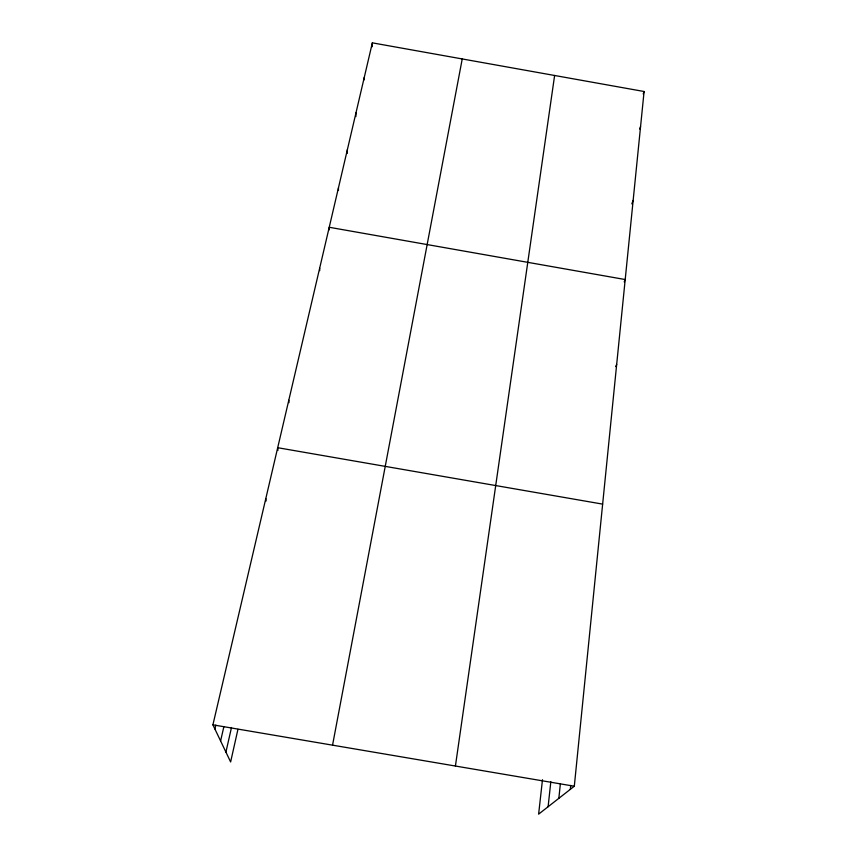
<?xml version="1.0" encoding="UTF-8"?>
<svg xmlns="http://www.w3.org/2000/svg" width="857" height="857" viewBox="0 0 857 857"><rect width="100%" height="100%" fill="white"/><g stroke="black" fill="none" stroke-linecap="round" stroke-linejoin="round"><path stroke-width="1.29" d="M338.44 190.458L338.461 187.822M347.299 153.339L347.364 149.707M355.88 116.606L355.976 112.888M364.204 79.83L364.3 77.291M372.184 46.749L372.345 42.85L644.089 91.506L574.308 786.233L538.625 814.15L542.481 779.72M570.323 789.361L570.719 785.419M558.839 798.338L560.36 783.909M548.105 806.737L550.826 781.755M455.421 766.04L554.618 75.48M332.548 745.162L462.234 58.94M237.946 729.328L230.629 761.959L212.911 724.84L372.345 42.85M225.916 752.103L231.497 727.497M220.603 740.941L223.859 726.736M214.893 728.996L215.803 725.118M643.221 93.959L644.089 91.506M639.686 129.011L640.554 126.622M631.823 203.859L633.141 200.463M624.207 281.899L625.203 279.543L329.238 227.276L329.249 229.837M615.68 366.571L616.676 364.418M212.911 724.84L574.308 786.233M602.642 504.12L277.7 447.708L277.979 450.332M265.809 498.581L266.141 501.002M288.798 400.251L288.98 402.661M319.672 268.177L319.715 270.63"/></g></svg>
